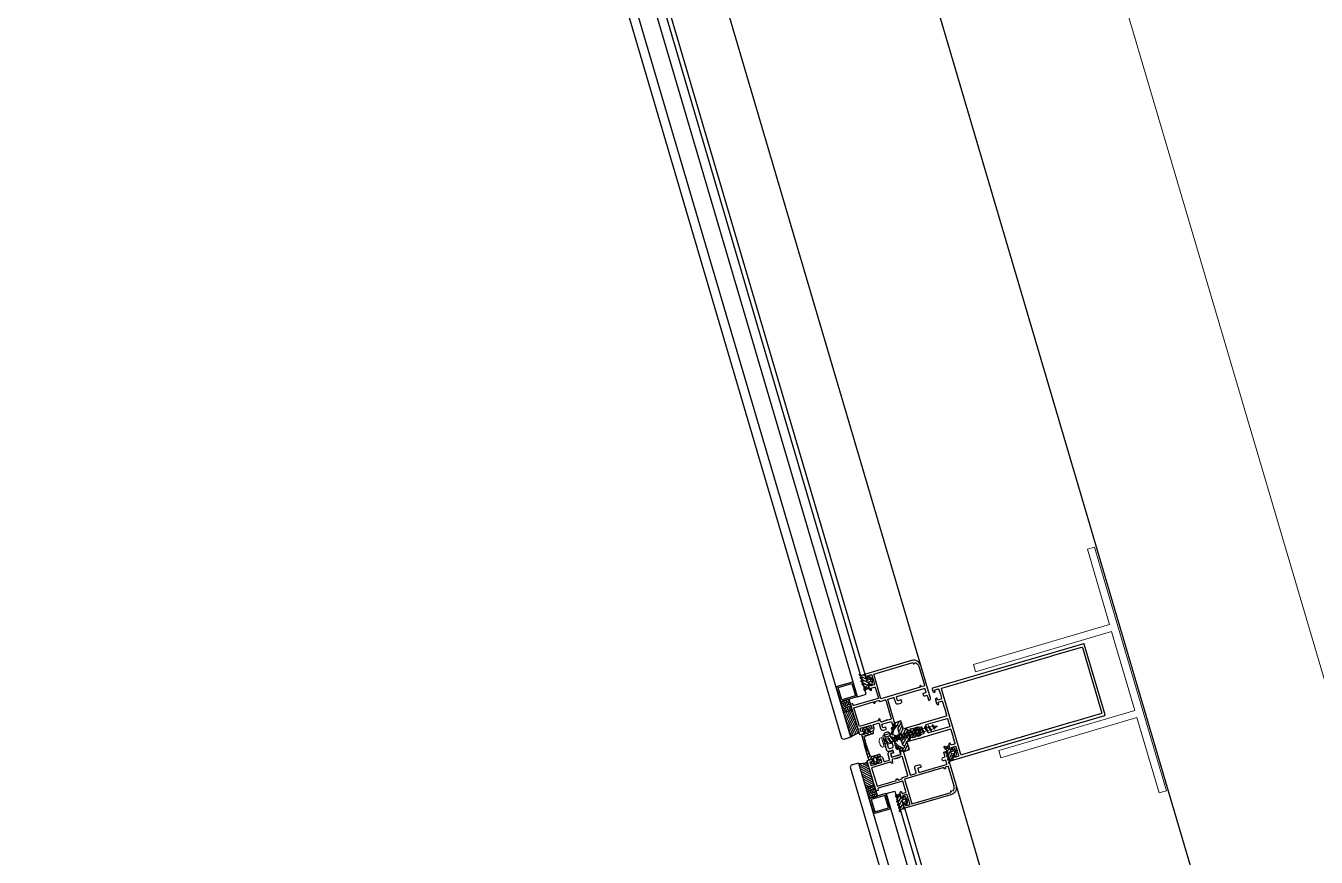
# Model space of a CAD drawing. Header units: millimetres. Extents: x 62878 to 70819, y -67946 to -61850.
# Drawn here: x 63291.6 to 63377.9, y -64477.8 to -64422.2 of the extents above; entities that cross this region are included whole.
import ezdxf

# ---------------------------------------------------------------- set-up
doc = ezdxf.new("R2010")
doc.units = ezdxf.units.MM
for name, color, linetype, lineweight in [('Dog_dos_yeni', 63, 'Continuous', 5), ('DOGRAMA', 171, 'Continuous', 0), ('GOR-2', 152, 'Continuous', 20)]:
    doc.layers.add(name, color=color, linetype=linetype, lineweight=lineweight)
pattern_1 = [(61.42666, (63391.67998, -64572.13163), (0.13941514, -0.07592747), [])]
pattern_2 = [(331.42666, (63329.4855, -64361.17533), (0.07592747, 0.13941514), [])]

# ---------------------------------------------------------------- blocks, each defined once
blk = doc.blocks.new('a2we')
at = {"lineweight": 5, "ltscale": 0.5}
for p, q in [((-198.11, -420.11), (-197.11, -419.74)), ((-194.92, -421.4), (-198.11, -420.11)), ((-193.92, -421.04), (-198.11, -420.11)), ((-198.11, -422.66), (-197.11, -422.3)), ((-194.92, -423.96), (-198.11, -422.66)), ((-193.92, -423.59), (-198.11, -422.66)), ((-197.57, -417.61), (-196.57, -417.24)), ((-194.16, -418.26), (-197.57, -417.61)), ((-195.16, -418.63), (-197.57, -417.61)), ((-197.11, -419.74), (-197.11, -418.43)), ((-197.11, -419.74), (-193.92, -421.04)), ((-197.11, -419.74), (-193.92, -421.04)), ((-197.11, -422.3), (-197.11, -420.51)), ((-197.11, -422.3), (-193.92, -423.59)), ((-197.11, -422.3), (-193.92, -423.59)), ((-197.11, -424.85), (-197.11, -423.07)), ((-196.89, -417.9), (-197.1, -418.34)), ((-196.01, -415.29), (-196.59, -417.25)), ((-196.57, -417.24), (-194.16, -418.26)), ((-196.01, -415.29), (-195.46, -417.71)), ((-194.16, -418.26), (-195.16, -418.63)), ((-195.16, -418.63), (-194.93, -419.3)), ((-194.92, -420.63), (-194.92, -419.36)), ((-193.92, -421.04), (-194.92, -421.4)), ((-194.92, -423.19), (-194.92, -421.4)), ((-198.11, -425.21), (-197.11, -424.85)), ((-194.92, -426.51), (-198.11, -425.21)), ((-193.92, -426.15), (-198.11, -425.21)), ((-198.11, -427.67), (-197.11, -427.31)), ((-194.92, -428.97), (-198.11, -427.67)), ((-193.92, -428.6), (-198.11, -427.67)), ((-198.11, -429.92), (-197.11, -429.56)), ((-194.92, -431.22), (-198.11, -429.92)), ((-193.92, -430.86), (-198.11, -429.92)), ((-198.11, -432.18), (-197.11, -431.81)), ((-197.11, -424.85), (-193.92, -426.15)), ((-197.11, -424.85), (-193.92, -426.15)), ((-197.11, -427.31), (-197.11, -425.62)), ((-197.11, -427.31), (-193.92, -428.6)), ((-197.11, -427.31), (-193.92, -428.6)), ((-197.11, -429.56), (-197.11, -428.02)), ((-197.11, -429.56), (-193.92, -430.86)), ((-197.11, -429.56), (-193.92, -430.86)), ((-197.11, -431.81), (-197.11, -430.28)), ((-197.11, -431.81), (-193.92, -433.11)), ((-197.11, -431.81), (-193.92, -433.11)), ((-193.92, -423.59), (-194.92, -423.96)), ((-194.92, -425.74), (-194.92, -423.96)), ((-193.92, -426.15), (-194.92, -426.51)), ((-194.92, -428.2), (-194.92, -426.51)), ((-193.92, -428.6), (-194.92, -428.97)), ((-194.92, -430.45), (-194.92, -428.97)), ((-193.92, -430.86), (-194.92, -431.22)), ((-194.92, -432.7), (-194.92, -431.22)), ((-194.92, -433.47), (-198.11, -432.18)), ((-193.92, -433.11), (-198.11, -432.18)), ((-198.11, -434.43), (-197.11, -434.07)), ((-194.92, -435.73), (-198.11, -434.43)), ((-193.92, -435.36), (-198.11, -434.43)), ((-198.11, -436.73), (-197.11, -436.36)), ((-194.92, -438.03), (-198.11, -436.73)), ((-193.92, -437.66), (-198.11, -436.73)), ((-198.11, -439.03), (-197.11, -438.66)), ((-194.92, -440.32), (-198.11, -439.03)), ((-193.92, -439.96), (-198.11, -439.03)), ((-197.11, -434.07), (-197.11, -432.53)), ((-197.11, -434.07), (-193.92, -435.36)), ((-197.11, -434.07), (-193.92, -435.36)), ((-197.11, -436.36), (-197.11, -434.79)), ((-197.11, -436.36), (-193.92, -437.66)), ((-197.11, -436.36), (-193.92, -437.66)), ((-197.11, -438.66), (-197.11, -437.13)), ((-197.11, -438.66), (-193.92, -439.96)), ((-197.11, -438.66), (-193.92, -439.96)), ((-197.11, -440.96), (-197.11, -439.43)), ((-193.92, -433.11), (-194.92, -433.47)), ((-194.92, -434.96), (-194.92, -433.47)), ((-193.92, -435.36), (-194.92, -435.73)), ((-194.92, -437.26), (-194.92, -435.73)), ((-193.92, -437.66), (-194.92, -438.03)), ((-194.92, -439.55), (-194.92, -438.03)), ((-193.92, -439.96), (-194.92, -440.32)), ((-194.92, -441.85), (-194.92, -440.32)), ((-198.11, -441.32), (-197.11, -440.96)), ((-194.92, -442.62), (-198.11, -441.32)), ((-193.92, -442.26), (-198.11, -441.32)), ((-198.11, -443.62), (-197.11, -443.25)), ((-194.92, -444.91), (-198.11, -443.62)), ((-193.92, -444.55), (-198.11, -443.62)), ((-198.11, -445.92), (-197.11, -445.55)), ((-193.92, -446.85), (-198.11, -445.92)), ((-194.92, -447.22), (-198.11, -445.92)), ((-197.11, -447.85), (-198.11, -448.22)), ((-194.92, -449.52), (-198.11, -448.22)), ((-198.11, -448.22), (-193.92, -449.15)), ((-197.11, -440.96), (-193.92, -442.26)), ((-197.11, -443.25), (-197.11, -441.73)), ((-197.11, -443.25), (-193.92, -444.55)), ((-197.11, -445.55), (-197.11, -444.02)), ((-197.11, -445.55), (-193.92, -446.85)), ((-197.11, -445.55), (-193.92, -446.85)), ((-197.11, -447.85), (-197.11, -446.32)), ((-193.92, -449.15), (-197.11, -447.85)), ((-197.11, -450.15), (-197.11, -448.62)), ((-193.92, -442.26), (-194.92, -442.62)), ((-194.92, -444.15), (-194.92, -442.62)), ((-193.92, -444.55), (-194.92, -444.91)), ((-194.92, -446.45), (-194.92, -444.91)), ((-193.92, -446.85), (-194.92, -447.22)), ((-194.92, -448.75), (-194.92, -447.22)), ((-192.8, -453.29), (-199.23, -453.29)), ((-199.23, -454.58), (-199.23, -453.29)), ((-198.11, -450.52), (-197.11, -450.15)), ((-194.92, -451.82), (-198.11, -450.52)), ((-193.92, -451.45), (-198.11, -450.52)), ((-197.11, -450.15), (-193.92, -451.45)), ((-197.11, -453.29), (-197.11, -450.92)), ((-193.92, -449.15), (-194.92, -449.52)), ((-194.92, -451.05), (-194.92, -449.52)), ((-193.92, -451.45), (-194.92, -451.82)), ((-194.92, -453.29), (-194.92, -451.82)), ((-192.8, -454.58), (-192.8, -453.29))]:
    blk.add_line(p, q, dxfattribs=at)
blk.add_lwpolyline([(-196.47, -455.66), (-196.11, -455.4), (-195.92, -455.4), (-195.56, -455.66)], dxfattribs=at)
for centre, radius, start, end in [((-196.91, -418.43), 0.2, 155.32512, 180), ((-195.12, -419.36), 0.2, 0, 19.11162), ((-195.66, -449.53), 6.19, 234.75731, 262.49049), ((-196.37, -449.53), 6.19, 277.50951, 305.24269)]:
    blk.add_arc(centre, radius, start, end, dxfattribs=at)

msp = doc.modelspace()

# ---------------------------------------------------------------- hatches: boundary and pattern name
at = {"layer": 'DOGRAMA', "lineweight": -2}
h = msp.add_hatch(dxfattribs=at)
h.set_pattern_fill('ANSI31', color=256, scale=0.05, angle=433.50578, style=0)
h.set_pattern_definition(pattern_2)
edge = h.paths.add_edge_path(flags=16)
edge.add_arc((63347.726, -64466.086), 0.4, 4.8897, 27.96362, ccw=False)
edge.add_line((63348.125, -64466.052), (63347.883, -64466.123))
edge.add_line((63347.883, -64466.123), (63347.838, -64465.97))
edge.add_line((63347.838, -64465.97), (63348.079, -64465.898))
edge = h.paths.add_edge_path()
edge.add_arc((63347.726, -64466.086), 0.5, -20.44324, 53.29656, ccw=False)
edge.add_line((63348.195, -64466.261), (63348.099, -64466.289))
edge.add_line((63348.099, -64466.289), (63348.065, -64466.174))
edge.add_line((63348.065, -64466.174), (63348.007, -64466.191))
edge.add_arc((63348.035, -64466.287), 0.1, 106.42666, 196.42666)
edge.add_line((63347.94, -64466.315), (63348.002, -64466.526))
edge.add_line((63348.002, -64466.526), (63347.829, -64466.577))
edge.add_line((63347.829, -64466.577), (63347.818, -64466.539))
edge.add_arc((63347.88, -64466.521), 0.065, 128.01732, 196.42666, ccw=False)
edge.add_arc((63347.82, -64466.444), 0.0327, 308.01732, 501.85694)
edge.add_arc((63347.968, -64466.522), 0.199, 150.51044, 200.77634)
edge.add_arc((63347.733, -64466.605), 0.05, -162.60118, 14.91205, ccw=False)
edge.add_arc((63347.994, -64466.524), 0.323, 158.041, 197.36731, ccw=False)
edge.add_arc((63347.676, -64466.395), 0.02, 338.041, 406.42666)
edge.add_line((63347.689, -64466.381), (63347.53, -64466.229))
edge.add_arc((63347.54, -64466.218), 0.015, 66.42666, 226.42666, ccw=False)
edge.add_line((63347.546, -64466.204), (63347.659, -64466.254))
edge.add_arc((63347.667, -64466.235), 0.02, 246.42666, 406.42666)
edge.add_line((63347.681, -64466.221), (63347.468, -64466.018))
edge.add_arc((63347.478, -64466.007), 0.015, 66.42666, 226.42666, ccw=False)
edge.add_line((63347.484, -64465.993), (63347.597, -64466.043))
edge.add_arc((63347.605, -64466.024), 0.02, 246.42666, 406.42666)
edge.add_line((63347.619, -64466.01), (63347.406, -64465.807))
edge.add_arc((63347.416, -64465.796), 0.015, 66.42666, 226.42666, ccw=False)
edge.add_line((63347.422, -64465.782), (63347.535, -64465.832))
edge.add_arc((63347.543, -64465.813), 0.02, 246.42666, 406.42666)
edge.add_line((63347.557, -64465.799), (63347.343, -64465.596))
edge.add_arc((63347.354, -64465.585), 0.015, 66.42666, 226.42666, ccw=False)
edge.add_line((63347.36, -64465.571), (63347.465, -64465.617))
edge.add_arc((63347.505, -64465.526), 0.1, 246.42666, 286.42666)
edge.add_line((63347.533, -64465.622), (63347.719, -64465.567))
edge.add_line((63347.719, -64465.567), (63347.781, -64465.778))
edge.add_arc((63347.877, -64465.75), 0.1, 196.42666, 286.42666)
edge.add_line((63347.905, -64465.846), (63347.963, -64465.829))
edge.add_line((63347.963, -64465.829), (63347.929, -64465.713))
edge.add_line((63347.929, -64465.713), (63348.025, -64465.685))
h = msp.add_hatch(dxfattribs=at)
h.set_pattern_fill('AR-HBONE', color=256, scale=0.03, angle=433.50578, style=0)
h.set_pattern_definition([(331.42666, (63379.85685, -64453.14495), (0.16277867, 0.04799068), [0.36, -0.12]), (61.42666, (63379.96224, -64453.20234), (0.16277867, 0.04799068), [0.36, -0.12])])
h.paths.add_polyline_path([(63346.738, -64467.472), (63346.667, -64467.232), (63346.091, -64467.402), (63346.31, -64468.144), (63346.886, -64467.974)])
h = msp.add_hatch(dxfattribs=at)
h.set_pattern_fill('ANSI31', color=256, scale=0.04, angle=433.50578, style=0)
h.set_pattern_definition([(61.42666, (63397.42057, -64591.60303), (0.11153211, -0.06074198), [])])
h.paths.add_polyline_path([(63346.938, -64468.247, 0.414214), (63346.972, -64468.266), (63347.34, -64469.515, 0.153231), (63346.793, -64469.781), (63346.388, -64468.409)])
h.paths.add_polyline_path([(63346.886, -64467.974), (63346.956, -64468.213, 0.414214), (63346.938, -64468.247), (63346.388, -64468.409), (63346.31, -64468.144)])
h = msp.add_hatch(dxfattribs=at)
h.set_pattern_fill('ANSI31', color=256, scale=0.05, angle=433.50578, style=0)
h.set_pattern_definition(pattern_1)
edge = h.paths.add_edge_path(flags=16)
edge.add_arc((63351.267, -64469.431), 0.05, 286.42666, 376.42666)
edge.add_line((63351.315, -64469.417), (63351.298, -64469.36))
edge.add_arc((63351.25, -64469.374), 0.05, 16.42666, 106.42666)
edge.add_line((63351.235, -64469.326), (63351.02, -64469.389))
edge.add_line((63351.02, -64469.389), (63351.065, -64469.543))
edge.add_line((63351.065, -64469.543), (63351.281, -64469.479))
h.paths.add_polyline_path([(63350.921, -64469.585), (63350.876, -64469.432), (63350.612, -64469.51), (63350.657, -64469.663)], flags=16)
edge = h.paths.add_edge_path()
edge.add_arc((63351.22, -64469.32), 0.2, 35.86044, 106.42666)
edge.add_line((63351.163, -64469.128), (63351.109, -64469.144))
edge.add_line((63351.109, -64469.144), (63351.126, -64469.202))
edge.add_line((63351.126, -64469.202), (63351.003, -64469.238))
edge.add_line((63351.003, -64469.238), (63350.965, -64469.217))
edge.add_arc((63350.917, -64469.305), 0.1, 61.42666, 106.42666)
edge.add_line((63350.889, -64469.209), (63350.764, -64469.246))
edge.add_line((63350.764, -64469.246), (63350.781, -64469.304))
edge.add_line((63350.781, -64469.304), (63350.658, -64469.34))
edge.add_line((63350.658, -64469.34), (63350.519, -64469.264))
edge.add_line((63350.519, -64469.264), (63350.488, -64469.16))
edge.add_line((63350.488, -64469.16), (63350.248, -64469.231))
edge.add_line((63350.248, -64469.231), (63350.282, -64469.169))
edge.add_line((63350.282, -64469.169), (63350.141, -64468.689))
edge.add_line((63350.141, -64468.689), (63349.827, -64468.782))
edge.add_arc((63349.912, -64469.07), 0.3, 106.42666, 166.42666)
edge.add_line((63349.621, -64468.999), (63349.505, -64469.477))
edge.add_arc((63349.534, -64469.484), 0.03, 166.42666, 256.42666)
edge.add_line((63349.527, -64469.513), (63349.586, -64469.527))
edge.add_arc((63349.593, -64469.498), 0.03, 256.42666, 346.42666)
edge.add_line((63349.622, -64469.505), (63349.713, -64469.128))
edge.add_arc((63349.907, -64469.175), 0.2, 104.50706, 166.42666, ccw=False)
edge.add_arc((63349.89, -64469.076), 0.1, -43.57334, 109.14151, ccw=False)
edge.add_arc((63350.035, -64469.214), 0.1, 136.42666, 196.42666)
edge.add_line((63349.939, -64469.242), (63350.031, -64469.556))
edge.add_arc((63349.983, -64469.57), 0.05, -73.57334, 16.42666, ccw=False)
edge.add_line((63349.998, -64469.618), (63349.95, -64469.632))
edge.add_arc((63349.964, -64469.68), 0.05, 106.42666, 196.42666)
edge.add_line((63349.916, -64469.694), (63349.972, -64469.886))
edge.add_arc((63350.02, -64469.872), 0.05, 196.42666, 286.42666)
edge.add_line((63350.034, -64469.92), (63350.082, -64469.906))
edge.add_arc((63350.096, -64469.954), 0.05, 16.42666, 106.42666, ccw=False)
edge.add_line((63350.144, -64469.939), (63350.237, -64470.253))
edge.add_arc((63350.333, -64470.225), 0.1, 196.42666, 256.42666)
edge.add_arc((63350.286, -64470.419), 0.1, -76.28819, 76.42666, ccw=False)
edge.add_arc((63350.247, -64470.326), 0.2, 226.42666, 288.34626, ccw=False)
edge.add_line((63350.109, -64470.471), (63349.828, -64470.204))
edge.add_arc((63349.807, -64470.226), 0.03, 46.42666, 136.42666)
edge.add_line((63349.786, -64470.205), (63349.744, -64470.249))
edge.add_arc((63349.766, -64470.269), 0.03, 136.42666, 226.42666)
edge.add_line((63349.745, -64470.291), (63350.101, -64470.63))
edge.add_arc((63350.308, -64470.412), 0.3, 226.42666, 286.42666)
edge.add_line((63350.393, -64470.7), (63350.706, -64470.608))
edge.add_line((63350.706, -64470.608), (63350.565, -64470.128))
edge.add_line((63350.565, -64470.128), (63350.503, -64470.094))
edge.add_line((63350.503, -64470.094), (63350.743, -64470.024))
edge.add_line((63350.743, -64470.024), (63350.712, -64469.92))
edge.add_line((63350.712, -64469.92), (63350.788, -64469.781))
edge.add_line((63350.788, -64469.781), (63350.911, -64469.745))
edge.add_line((63350.911, -64469.745), (63350.928, -64469.802))
edge.add_line((63350.928, -64469.802), (63351.053, -64469.765))
edge.add_arc((63351.024, -64469.67), 0.1, 286.42666, 331.42666)
edge.add_line((63351.112, -64469.717), (63351.133, -64469.679))
edge.add_line((63351.133, -64469.679), (63351.256, -64469.643))
edge.add_line((63351.256, -64469.643), (63351.273, -64469.701))
edge.add_line((63351.273, -64469.701), (63351.327, -64469.685))
edge.add_arc((63351.27, -64469.493), 0.2, 286.42666, 356.99288)
edge.add_arc((63351, -64469.479), 0.47, 356.99288, 395.86044)
h = msp.add_hatch(dxfattribs=at)
h.set_pattern_fill('ANSI31', color=256, scale=0.05, angle=433.50578, style=0)
h.set_pattern_definition(pattern_2)
edge = h.paths.add_edge_path(flags=16)
edge.add_arc((63348.003, -64469.871), 0.668, 99.55098, 113.30234)
edge.add_line((63347.738, -64469.257), (63347.819, -64469.53))
edge.add_line((63347.819, -64469.53), (63347.972, -64469.485))
edge.add_line((63347.972, -64469.485), (63347.892, -64469.212))
edge = h.paths.add_edge_path()
edge.add_line((63348.302, -64469.471), (63348.271, -64469.366))
edge.add_line((63348.271, -64469.366), (63348.041, -64469.434))
edge.add_line((63348.041, -64469.434), (63347.987, -64469.251))
edge.add_line((63347.987, -64469.251), (63348.102, -64469.218))
edge.add_line((63348.102, -64469.218), (63348.074, -64469.122))
edge.add_arc((63347.902, -64469.529), 0.442, 67.11901, 145.73431)
edge.add_line((63347.537, -64469.28), (63347.565, -64469.376))
edge.add_line((63347.565, -64469.376), (63347.68, -64469.342))
edge.add_line((63347.68, -64469.342), (63347.734, -64469.524))
edge.add_line((63347.734, -64469.524), (63347.503, -64469.592))
edge.add_line((63347.503, -64469.592), (63347.777, -64470.553))
edge.add_arc((63347.825, -64470.539), 0.05, 196.42666, 369.71682)
edge.add_line((63347.875, -64470.531), (63347.713, -64469.795))
edge.add_arc((63347.811, -64469.772), 0.1, 106.42666, 192.85193, ccw=False)
edge.add_line((63347.783, -64469.677), (63348.268, -64469.533))
edge.add_arc((63348.254, -64469.486), 0.05, 286.42666, 376.42666)
h = msp.add_hatch(dxfattribs=at)
h.set_pattern_fill('ANSI31', color=256, scale=0.05, angle=433.50578, style=0)
h.set_pattern_definition(pattern_1)
edge = h.paths.add_edge_path(flags=16)
edge.add_arc((63348.269, -64470.776), 0.668, 279.55098, 293.30234, ccw=False)
edge.add_line((63348.38, -64471.435), (63348.3, -64471.161))
edge.add_line((63348.3, -64471.161), (63348.453, -64471.116))
edge.add_line((63348.453, -64471.116), (63348.534, -64471.389))
edge = h.paths.add_edge_path()
edge.add_line((63348.737, -64470.949), (63348.768, -64471.054))
edge.add_line((63348.768, -64471.054), (63348.538, -64471.122))
edge.add_line((63348.538, -64471.122), (63348.592, -64471.304))
edge.add_line((63348.592, -64471.304), (63348.707, -64471.27))
edge.add_line((63348.707, -64471.27), (63348.735, -64471.366))
edge.add_arc((63348.37, -64471.117), 0.442, 247.11901, 325.73431, ccw=False)
edge.add_line((63348.198, -64471.524), (63348.17, -64471.429))
edge.add_line((63348.17, -64471.429), (63348.285, -64471.395))
edge.add_line((63348.285, -64471.395), (63348.231, -64471.212))
edge.add_line((63348.231, -64471.212), (63348.001, -64471.28))
edge.add_line((63348.001, -64471.28), (63347.71, -64470.324))
edge.add_arc((63347.758, -64470.31), 0.05, 23.1365, 196.42666, ccw=False)
edge.add_line((63347.804, -64470.29), (63348.068, -64470.996))
edge.add_arc((63348.162, -64470.962), 0.1, 200.00139, 286.42666)
edge.add_line((63348.19, -64471.058), (63348.675, -64470.915))
edge.add_arc((63348.689, -64470.963), 0.05, 16.42666, 106.42666, ccw=False)
h = msp.add_hatch(dxfattribs=at)
h.set_pattern_fill('ANSI31', color=256, scale=0.05, angle=433.50578, style=0)
h.set_pattern_definition(pattern_1)
edge = h.paths.add_edge_path()
edge.add_arc((63353.5, -64471.452), 0.1, 106.42666, 146.42666, ccw=False)
edge.add_line((63353.472, -64471.356), (63353.638, -64471.307))
edge.add_line((63353.638, -64471.307), (63353.576, -64471.096))
edge.add_arc((63353.672, -64471.068), 0.1, 106.42666, 196.42666, ccw=False)
edge.add_line((63353.643, -64470.972), (63353.701, -64470.955))
edge.add_line((63353.701, -64470.955), (63353.735, -64471.07))
edge.add_line((63353.735, -64471.07), (63353.831, -64471.042))
edge.add_arc((63353.362, -64470.867), 0.5, 339.55676, 413.29656)
edge.add_line((63353.661, -64470.467), (63353.565, -64470.495))
edge.add_line((63353.565, -64470.495), (63353.599, -64470.61))
edge.add_line((63353.599, -64470.61), (63353.541, -64470.627))
edge.add_arc((63353.513, -64470.531), 0.1, 196.42666, 286.42666, ccw=False)
edge.add_line((63353.417, -64470.559), (63353.355, -64470.348))
edge.add_line((63353.355, -64470.348), (63353.202, -64470.393))
edge.add_line((63353.202, -64470.393), (63353.213, -64470.431))
edge.add_arc((63353.276, -64470.413), 0.065, 196.42666, 264.83599)
edge.add_arc((63353.267, -64470.51), 0.0327, -109.00362, 84.83599, ccw=False)
edge.add_arc((63353.333, -64470.311), 0.242, 206.11735, 251.62413, ccw=False)
edge.add_arc((63353.067, -64470.433), 0.05, 17.94126, 195.4545)
edge.add_arc((63353.352, -64470.282), 0.372, 206.27516, 242.92668)
edge.add_arc((63353.172, -64470.629), 0.02, -13.57334, 54.81232, ccw=False)
edge.add_line((63353.191, -64470.634), (63353.139, -64470.848))
edge.add_arc((63353.154, -64470.851), 0.015, 166.42666, 326.42666)
edge.add_line((63353.167, -64470.86), (63353.235, -64470.757))
edge.add_arc((63353.251, -64470.768), 0.02, -13.57334, 146.42666, ccw=False)
edge.add_line((63353.271, -64470.773), (63353.202, -64471.059))
edge.add_arc((63353.216, -64471.062), 0.015, 166.42666, 326.42666)
edge.add_line((63353.229, -64471.071), (63353.297, -64470.968))
edge.add_arc((63353.314, -64470.979), 0.02, -13.57334, 146.42666, ccw=False)
edge.add_line((63353.333, -64470.984), (63353.264, -64471.27))
edge.add_arc((63353.279, -64471.273), 0.015, 166.42666, 326.42666)
edge.add_line((63353.291, -64471.282), (63353.359, -64471.179))
edge.add_arc((63353.376, -64471.19), 0.02, -13.57334, 146.42666, ccw=False)
edge.add_line((63353.395, -64471.195), (63353.326, -64471.481))
edge.add_arc((63353.341, -64471.484), 0.015, 166.42666, 326.42666)
edge.add_line((63353.353, -64471.493), (63353.417, -64471.397))
edge = h.paths.add_edge_path(flags=16)
edge.add_line((63353.691, -64470.687), (63353.503, -64470.743))
edge.add_arc((63353.511, -64470.771), 0.03, 106.42666, 196.42666)
edge.add_line((63353.482, -64470.78), (63353.511, -64470.876))
edge.add_arc((63353.539, -64470.867), 0.03, 196.42666, 286.42666)
edge.add_line((63353.548, -64470.896), (63353.736, -64470.84))
edge.add_arc((63353.728, -64470.812), 0.03, 286.42666, 368.66022)
edge.add_arc((63353.362, -64470.867), 0.4, 8.66022, 24.19309)
edge.add_arc((63353.7, -64470.716), 0.03, 24.19309, 106.42666)
h = msp.add_hatch(dxfattribs=at)
h.set_pattern_fill('ANSI31', color=256, scale=0.04, angle=433.50578, style=0)
h.set_pattern_definition([(331.42666, (63323.7449, -64341.70392), (0.06074198, 0.11153211), [])])
h.paths.add_polyline_path([(63348.255, -64472.717, -0.414214), (63348.274, -64472.683), (63347.906, -64471.434, -0.153231), (63347.302, -64471.507), (63347.706, -64472.879)])
h.paths.add_polyline_path([(63348.36, -64472.974), (63348.289, -64472.736, -0.414214), (63348.255, -64472.717), (63347.706, -64472.879), (63347.784, -64473.144)])
h = msp.add_hatch(dxfattribs=at)
h.set_pattern_fill('AR-HBONE', color=256, scale=0.03, angle=433.50578, style=0)
h.set_pattern_definition([(61.42666, (63384.10244, -64467.54546), (0.16277867, 0.04799068), [0.36, -0.12]), (331.42666, (63384.15983, -64467.44008), (0.16277867, 0.04799068), [0.36, -0.12])])
h.paths.add_polyline_path([(63348.508, -64473.477), (63348.579, -64473.716), (63348.003, -64473.886), (63347.784, -64473.144), (63348.36, -64472.974)])
h = msp.add_hatch(dxfattribs=at)
h.set_pattern_fill('ANSI31', color=256, scale=0.05, angle=433.50578, style=0)
h.set_pattern_definition(pattern_1)
edge = h.paths.add_edge_path(flags=16)
edge.add_arc((63350.09, -64474.105), 0.4, 4.8897, 27.96362)
edge.add_line((63350.443, -64473.917), (63350.202, -64473.988))
edge.add_line((63350.202, -64473.988), (63350.247, -64474.142))
edge.add_line((63350.247, -64474.142), (63350.489, -64474.071))
edge = h.paths.add_edge_path()
edge.add_arc((63350.09, -64474.105), 0.5, 339.55676, 413.29656)
edge.add_line((63350.389, -64473.704), (63350.293, -64473.732))
edge.add_line((63350.293, -64473.732), (63350.327, -64473.847))
edge.add_line((63350.327, -64473.847), (63350.269, -64473.864))
edge.add_arc((63350.241, -64473.768), 0.1, 196.42666, 286.42666, ccw=False)
edge.add_line((63350.145, -64473.797), (63350.083, -64473.586))
edge.add_line((63350.083, -64473.586), (63349.91, -64473.637))
edge.add_line((63349.91, -64473.637), (63349.922, -64473.674))
edge.add_arc((63349.984, -64473.656), 0.065, 196.42666, 264.83599)
edge.add_arc((63349.975, -64473.753), 0.0327, -109.00362, 84.83599, ccw=False)
edge.add_arc((63350.057, -64473.608), 0.199, 192.07697, 242.34288, ccw=False)
edge.add_arc((63349.815, -64473.665), 0.05, 17.94126, 195.4545)
edge.add_arc((63350.078, -64473.592), 0.323, 195.48601, 234.81232)
edge.add_arc((63349.88, -64473.872), 0.02, -13.57334, 54.81232, ccw=False)
edge.add_line((63349.899, -64473.877), (63349.848, -64474.091))
edge.add_arc((63349.862, -64474.095), 0.015, 166.42666, 326.42666)
edge.add_line((63349.875, -64474.103), (63349.943, -64474))
edge.add_arc((63349.96, -64474.011), 0.02, -13.57334, 146.42666, ccw=False)
edge.add_line((63349.979, -64474.016), (63349.91, -64474.302))
edge.add_arc((63349.925, -64474.306), 0.015, 166.42666, 326.42666)
edge.add_line((63349.937, -64474.314), (63350.005, -64474.211))
edge.add_arc((63350.022, -64474.222), 0.02, -13.57334, 146.42666, ccw=False)
edge.add_line((63350.041, -64474.227), (63349.972, -64474.513))
edge.add_arc((63349.987, -64474.517), 0.015, 166.42666, 326.42666)
edge.add_line((63349.999, -64474.525), (63350.067, -64474.422))
edge.add_arc((63350.084, -64474.433), 0.02, -13.57334, 146.42666, ccw=False)
edge.add_line((63350.104, -64474.438), (63350.034, -64474.724))
edge.add_arc((63350.049, -64474.728), 0.015, 166.42666, 326.42666)
edge.add_line((63350.062, -64474.736), (63350.125, -64474.64))
edge.add_arc((63350.208, -64474.695), 0.1, 106.42666, 146.42666, ccw=False)
edge.add_line((63350.18, -64474.6), (63350.366, -64474.545))
edge.add_line((63350.366, -64474.545), (63350.304, -64474.334))
edge.add_arc((63350.4, -64474.305), 0.1, 106.42666, 196.42666, ccw=False)
edge.add_line((63350.371, -64474.21), (63350.429, -64474.193))
edge.add_line((63350.429, -64474.193), (63350.463, -64474.308))
edge.add_line((63350.463, -64474.308), (63350.559, -64474.279))

# ---------------------------------------------------------------- linework, layer by layer
msp.add_lwpolyline([(68896.021, -63031.435), (69030.259, -63071.184), (69185.279, -62547.653), (68892.999, -62461.107, 1.044368), (68063.198, -62298.73, 0.204375), (63106.96, -62494.783, 0.353953), (62932.94, -62997.825), (63753.185, -65779.598), (64154.954, -67142.153), (65336.723, -66792.622), (65336.7, -66829.112), (65270.535, -66829.071, 0.626789), (65270.199, -67369.071), (65531.845, -67369.234, 0.926242), (66130.088, -67369.606), (66391.733, -67369.769, 0.626743), (66392.069, -66829.769), (66326.147, -66829.728), (66326.17, -66793.238), (67506.156, -67144.128), (68467.025, -63899.086), (68625.204, -63946.037), (68896.024, -63031.423)], format="xyb")
at = {"layer": 'Dog_dos_yeni'}
msp.add_lwpolyline([(63367.906, -64473.356), (63363.098, -64457.05), (63362.619, -64457.192), (63364.103, -64462.227), (63354.991, -64464.914), (63355.132, -64465.393), (63364.245, -64462.707), (63365.8, -64467.982), (63356.688, -64470.669), (63356.829, -64471.148), (63365.941, -64468.462), (63367.426, -64473.498), (63367.906, -64473.356)], close=True, dxfattribs=at)
msp.add_lwpolyline([(63367.906, -64473.356), (63363.098, -64457.05), (63362.619, -64457.192), (63364.103, -64462.227), (63354.991, -64464.914), (63355.132, -64465.393), (63364.245, -64462.707), (63365.8, -64467.982), (63356.688, -64470.669), (63356.829, -64471.148), (63365.941, -64468.462), (63367.426, -64473.498), (63367.906, -64473.356)], close=True, dxfattribs=at)
at = {"layer": 'DOGRAMA', "lineweight": -2}
for p, q in [((63346.189, -64469.855), (63320.361, -64382.249)), ((63346.793, -64469.781), (63320.908, -64381.984)), ((63347.242, -64467.063), (63322.761, -64384.023)), ((63347.818, -64466.893), (63323.336, -64383.853)), ((63351.467, -64464.983), (63327.437, -64383.478)), ((63347.747, -64465.59), (63323.983, -64384.987)), ((63347.242, -64467.063), (63347.818, -64466.893)), ((63346.091, -64467.402), (63346.667, -64467.232)), ((63346.886, -64467.974), (63346.667, -64467.232)), ((63346.886, -64467.974), (63346.31, -64468.144)), ((63346.886, -64467.974), (63346.31, -64468.144)), ((63346.313, -64469.922), (63346.189, -64469.855)), ((63346.793, -64469.781), (63346.313, -64469.922)), ((63346.822, -64471.649), (63346.755, -64471.773)), ((63346.755, -64471.773), (63372.583, -64559.378)), ((63347.302, -64471.507), (63346.822, -64471.649)), ((63347.302, -64471.507), (63373.186, -64559.304)), ((63348.36, -64472.974), (63347.784, -64473.144)), ((63348.36, -64472.974), (63347.784, -64473.144)), ((63348.36, -64472.974), (63348.579, -64473.716)), ((63353.831, -64473.002), (63377.86, -64554.507)), ((63348.003, -64473.886), (63348.579, -64473.716)), ((63349.154, -64473.547), (63349.73, -64473.377)), ((63349.154, -64473.547), (63373.636, -64556.586)), ((63349.73, -64473.377), (63374.212, -64556.417)), ((63350.377, -64474.51), (63374.14, -64555.114))]:
    msp.add_line(p, q, dxfattribs=at)
msp.add_lwpolyline([(63106.96, -62494.783, 0.354372), (62933.156, -62998.559), (63684.776, -65547.597)], format="xyb", dxfattribs=at)
at = {"layer": 'DOGRAMA', "lineweight": -2, "ltscale": 0.5}
for points in [[(63353.414, -64470.174, 0.414214), (63353.347, -64470.299), (63353.417, -64470.538, 0.414214), (63353.542, -64470.606), (63353.561, -64470.6), (63353.518, -64470.456), (63353.758, -64470.386, -0.414214), (63353.82, -64470.42), (63353.897, -64470.679), (63353.934, -64470.699), (63353.914, -64470.736), (63353.99, -64470.995, -0.414214), (63353.956, -64471.057), (63353.716, -64471.128), (63353.674, -64470.984), (63353.655, -64470.99, 0.414214), (63353.587, -64471.114), (63353.635, -64471.277, 0.414214), (63353.672, -64471.297), (63363.782, -64468.317, 0.414214), (63363.802, -64468.279), (63362.406, -64463.541, 0.414214), (63362.368, -64463.521), (63352.258, -64466.501, 0.414214), (63352.238, -64466.539), (63352.286, -64466.702, 0.414214), (63352.41, -64466.769), (63352.43, -64466.764), (63352.387, -64466.62), (63352.627, -64466.549, -0.414214), (63352.689, -64466.583), (63352.765, -64466.842), (63352.803, -64466.862), (63352.782, -64466.899), (63352.859, -64467.158, -0.414214), (63352.825, -64467.22), (63352.585, -64467.291), (63352.543, -64467.147), (63352.524, -64467.153, 0.414214), (63352.456, -64467.277), (63352.527, -64467.517, 0.414214), (63352.651, -64467.585), (63352.67, -64467.579), (63352.628, -64467.435), (63352.867, -64467.364, -0.414214), (63352.929, -64467.398), (63353.056, -64467.827), (63353.093, -64467.847), (63353.073, -64467.884), (63353.198, -64468.309, -0.414214), (63353.164, -64468.371), (63351.438, -64468.88), (63351.417, -64468.918), (63351.38, -64468.897), (63350.555, -64469.141, 0.414214), (63350.522, -64469.203), (63350.53, -64469.231, 0.198912), (63350.554, -64469.261), (63350.642, -64469.308, 0.198912), (63350.68, -64469.312), (63350.756, -64469.29), (63350.747, -64469.261, -0.414214), (63350.768, -64469.224), (63350.931, -64469.176), (63350.987, -64469.207, 0.198912), (63351.025, -64469.211), (63351.101, -64469.188), (63351.093, -64469.159, -0.414214), (63351.113, -64469.122), (63351.276, -64469.074), (63351.332, -64469.105, 0.198912), (63351.37, -64469.109), (63351.494, -64469.072, -0.414214), (63351.532, -64469.093), (63351.656, -64469.515, -0.414214), (63351.636, -64469.552), (63351.512, -64469.588, 0.198912), (63351.482, -64469.612), (63351.451, -64469.669), (63351.288, -64469.717, -0.414214), (63351.251, -64469.697), (63351.242, -64469.668), (63351.166, -64469.69, 0.198912), (63351.137, -64469.714), (63351.106, -64469.771), (63350.943, -64469.819, -0.414214), (63350.906, -64469.798), (63350.897, -64469.77), (63350.821, -64469.792, 0.198912), (63350.791, -64469.816), (63350.744, -64469.904, 0.198912), (63350.739, -64469.942), (63350.748, -64469.97, 0.414214), (63350.81, -64470.004), (63351.635, -64469.761), (63351.655, -64469.723), (63351.692, -64469.744), (63353.419, -64469.235, -0.414214), (63353.481, -64469.269), (63353.606, -64469.694), (63353.643, -64469.714), (63353.623, -64469.751), (63353.75, -64470.18, -0.414214), (63353.716, -64470.242), (63353.476, -64470.313), (63353.434, -64470.169)], [(63360.117, -64464.372), (63360.453, -64464.273), (63362.247, -64463.744, -0.414214), (63362.284, -64463.765), (63363.579, -64468.158, -0.414214), (63363.559, -64468.195), (63361.765, -64468.724), (63361.429, -64468.823), (63354.197, -64470.955, -0.414214), (63354.16, -64470.935), (63352.865, -64466.542, -0.414214), (63352.885, -64466.504)], [(63347.93, -64465.788), (63347.893, -64465.662), (63348.133, -64465.591, -0.414214), (63348.195, -64465.625), (63348.37, -64466.219, -0.414214), (63348.336, -64466.281), (63348.096, -64466.352), (63348.059, -64466.226, 0.668097), (63348.007, -64466.22), (63347.969, -64466.291, 0.198962), (63347.965, -64466.329), (63348.035, -64466.569, 0.372839), (63348.145, -64466.64, 0.45685), (63348.17, -64466.602), (63348.136, -64466.486), (63348.366, -64466.419, -0.414214), (63348.428, -64466.452), (63348.632, -64467.143, -0.414214), (63348.612, -64467.18), (63346.981, -64467.661, -0.414214), (63346.944, -64467.641), (63346.918, -64467.554, 0.414214), (63346.881, -64467.534), (63346.795, -64467.56, 0.414214), (63346.774, -64467.597), (63347.36, -64469.582, 0.414214), (63347.397, -64469.603), (63347.617, -64469.538, 0.198962), (63347.647, -64469.514), (63347.675, -64469.418, 0.668048), (63347.64, -64469.375), (63347.47, -64469.425), (63347.413, -64469.233, -0.414214), (63347.447, -64469.171), (63348.09, -64468.981, -0.414214), (63348.152, -64469.015), (63348.208, -64469.207), (63348.038, -64469.257, 0.668048), (63348.032, -64469.312), (63348.108, -64469.378, 0.19911), (63348.146, -64469.382), (63348.251, -64469.351, 0.414214), (63348.345, -64469.177), (63348.286, -64468.976, -0.414214), (63348.32, -64468.914), (63348.617, -64468.826, -0.414214), (63348.679, -64468.86), (63348.778, -64469.195, 0.414214), (63348.965, -64469.297), (63349.128, -64469.249, 0.414214), (63349.161, -64469.187), (63349.139, -64469.11, 0.414214), (63349.114, -64469.096), (63348.941, -64469.147), (63348.871, -64468.908), (63349.513, -64468.718), (63349.626, -64469.102), (63349.53, -64469.13, 0.414214), (63349.497, -64469.192), (63349.511, -64469.24, 0.414214), (63349.573, -64469.274), (63349.65, -64469.251, 0.414214), (63349.785, -64469.003), (63349.27, -64467.257, -0.414214), (63349.291, -64467.22), (63349.641, -64467.117, -0.414214), (63349.678, -64467.137), (63349.768, -64467.444, 0.414214), (63349.955, -64467.545), (63350.127, -64467.494, 0.414214), (63350.195, -64467.37), (63350.189, -64467.351), (63350.175, -64467.303, 0.414214), (63350.138, -64467.283), (63349.956, -64467.337, -0.414214), (63349.918, -64467.316), (63349.851, -64467.086, -0.414214), (63349.871, -64467.049), (63350.758, -64466.787), (63350.778, -64466.75), (63350.816, -64466.77), (63351.703, -64466.509, -0.414214), (63351.74, -64466.529), (63351.808, -64466.759, -0.414214), (63351.788, -64466.796), (63351.634, -64466.842, 0.414214), (63351.614, -64466.879), (63351.628, -64466.927), (63351.634, -64466.946, 0.414214), (63351.758, -64467.014), (63351.897, -64466.973), (63351.988, -64467.28, 0.414214), (63352.025, -64467.3), (63352.044, -64467.294, 0.414214), (63352.112, -64467.17), (63351.467, -64464.983, 0.414214), (63350.846, -64464.645), (63347.767, -64465.553, 0.414214), (63347.747, -64465.59), (63347.794, -64465.752, 0.19911), (63347.819, -64465.782), (63347.889, -64465.821, 0.668097)], [(63349.605, -64470.651), (63349.649, -64470.8, -0.414214), (63349.629, -64470.837), (63349.494, -64470.876, 0.414214), (63349.474, -64470.914), (63349.514, -64471.048, 0.414214), (63349.576, -64471.082), (63350.089, -64470.93, 0.414214), (63350.123, -64470.868), (63350.046, -64470.609, 0.414214), (63349.984, -64470.576), (63349.903, -64470.6, -0.414214), (63349.841, -64470.566), (63349.731, -64470.192, -0.267949), (63349.754, -64470.095), (63349.909, -64469.932, 0.267949), (63349.916, -64469.903), (63349.859, -64469.71, 0.267949), (63349.838, -64469.69), (63349.575, -64469.626, -0.133822), (63349.529, -64469.601, 0.270236), (63349.334, -64469.553), (63348.998, -64469.652, 0.414214), (63348.93, -64469.776), (63349.006, -64470.035), (63349.044, -64470.055), (63349.023, -64470.093), (63349.185, -64470.639, 0.414214), (63349.309, -64470.707), (63349.568, -64470.631, -0.414214)], [(63349.74, -64469.836), (63349.748, -64469.862, -0.267949), (63349.741, -64469.891), (63349.561, -64470.08, 0.12216), (63349.537, -64470.122, -0.257961), (63349.469, -64470.191), (63349.277, -64470.247, -0.414214), (63349.215, -64470.213), (63349.032, -64469.59, -0.414214), (63349.099, -64469.466), (63349.243, -64469.423, -0.414214), (63349.367, -64469.491), (63349.427, -64469.694, 0.267949), (63349.5, -64469.763), (63349.718, -64469.815, -0.267949)], [(63350.423, -64474.245), (63350.461, -64474.371), (63350.7, -64474.3, 0.414214), (63350.734, -64474.238), (63350.559, -64473.643, 0.414214), (63350.497, -64473.61), (63350.257, -64473.68), (63350.294, -64473.807, -0.668097), (63350.254, -64473.839), (63350.183, -64473.801, -0.198962), (63350.159, -64473.771), (63350.088, -64473.531, -0.372839), (63350.142, -64473.412, -0.45685), (63350.183, -64473.431), (63350.217, -64473.546), (63350.448, -64473.478, 0.414214), (63350.481, -64473.416), (63350.278, -64472.725, 0.414214), (63350.24, -64472.705), (63348.61, -64473.186, 0.414214), (63348.59, -64473.223), (63348.615, -64473.309, -0.414214), (63348.595, -64473.347), (63348.508, -64473.372, -0.414214), (63348.471, -64473.352), (63347.886, -64471.366, -0.414214), (63347.906, -64471.329), (63348.126, -64471.264, -0.198962), (63348.164, -64471.268), (63348.24, -64471.334, -0.668048), (63348.234, -64471.389), (63348.064, -64471.439), (63348.12, -64471.631, 0.414214), (63348.182, -64471.665), (63348.825, -64471.475, 0.414214), (63348.859, -64471.413), (63348.802, -64471.221), (63348.632, -64471.272, -0.668048), (63348.597, -64471.228), (63348.625, -64471.132, -0.19911), (63348.655, -64471.108), (63348.76, -64471.077, -0.414214), (63348.934, -64471.172), (63348.993, -64471.374, 0.414214), (63349.055, -64471.407), (63349.352, -64471.32, 0.414214), (63349.386, -64471.258), (63349.287, -64470.922, -0.414214), (63349.389, -64470.736), (63349.552, -64470.688, -0.414214), (63349.614, -64470.721), (63349.637, -64470.798, -0.414214), (63349.623, -64470.823), (63349.45, -64470.874), (63349.521, -64471.114), (63350.164, -64470.924), (63350.051, -64470.54), (63349.955, -64470.569, -0.414214), (63349.893, -64470.535), (63349.878, -64470.487, -0.414214), (63349.912, -64470.425), (63349.989, -64470.402, -0.414214), (63350.237, -64470.538), (63350.752, -64472.283, 0.414214), (63350.789, -64472.304), (63351.139, -64472.2, 0.414214), (63351.16, -64472.163), (63351.069, -64471.856, -0.414214), (63351.171, -64471.67), (63351.343, -64471.619, -0.414214), (63351.468, -64471.687), (63351.473, -64471.706), (63351.487, -64471.754, -0.414214), (63351.467, -64471.791), (63351.285, -64471.845, 0.414214), (63351.265, -64471.882), (63351.332, -64472.112, 0.414214), (63351.37, -64472.132), (63352.257, -64471.871), (63352.294, -64471.891), (63352.314, -64471.854), (63353.202, -64471.592, 0.414214), (63353.222, -64471.555), (63353.154, -64471.325, 0.414214), (63353.117, -64471.305), (63352.963, -64471.35, -0.414214), (63352.926, -64471.33), (63352.912, -64471.282), (63352.906, -64471.262, -0.414214), (63352.974, -64471.138), (63353.113, -64471.097), (63353.023, -64470.79, -0.414214), (63353.043, -64470.753), (63353.062, -64470.747, -0.414214), (63353.186, -64470.815), (63353.831, -64473.002, -0.414214), (63353.493, -64473.623), (63350.414, -64474.531, -0.414214), (63350.377, -64474.51), (63350.329, -64474.348, -0.19911), (63350.333, -64474.31), (63350.371, -64474.239, -0.668097)], [(63349.748, -64469.862), (63349.74, -64469.836, 0.267949), (63349.718, -64469.815), (63349.465, -64469.754, -0.12216), (63349.422, -64469.732, 0.257961), (63349.328, -64469.711), (63349.136, -64469.768, 0.414214), (63349.102, -64469.83), (63349.286, -64470.453, 0.414214), (63349.41, -64470.521), (63349.554, -64470.478, 0.414214), (63349.622, -64470.354), (63349.562, -64470.151, -0.267949), (63349.586, -64470.054), (63349.741, -64469.891, 0.267949)]]:
    msp.add_lwpolyline(points, format="xyb", close=True, dxfattribs=at)
for points in [[(63351.079, -64464.777, -0.26214), (63351.333, -64465.023), (63351.709, -64466.298, -0.414214), (63351.675, -64466.361), (63351.521, -64466.406), (63351.507, -64466.358, 0.414214), (63351.445, -64466.324), (63351.426, -64466.33, 0.414214), (63351.406, -64466.367), (63351.425, -64466.434), (63348.807, -64467.206), (63348.318, -64465.547), (63350.936, -64464.775), (63350.956, -64464.842, 0.414214), (63350.993, -64464.862), (63351.012, -64464.856, 0.361813), (63351.048, -64464.803)], [(63353.618, -64473.386, 0.26214), (63353.697, -64473.042), (63353.321, -64471.766, 0.414214), (63353.258, -64471.732), (63353.105, -64471.777), (63353.119, -64471.825, -0.414214), (63353.085, -64471.887), (63353.066, -64471.893, -0.414214), (63353.029, -64471.873), (63353.009, -64471.806), (63350.391, -64472.578), (63350.88, -64474.237), (63353.498, -64473.465), (63353.479, -64473.398, -0.414214), (63353.499, -64473.36), (63353.518, -64473.355, -0.361813), (63353.577, -64473.38)]]:
    msp.add_lwpolyline(points, format="xyb", dxfattribs=at)
at = {"layer": 'DOGRAMA', "lineweight": -2}
for points in [[(63346.111, -64467.396), (63345.814, -64466.389), (63346.926, -64466.061), (63347.223, -64467.068)], [(63346.178, -64467.272), (63345.938, -64466.457), (63346.859, -64466.185), (63347.099, -64467.001)], [(63350.921, -64469.585), (63350.876, -64469.432), (63350.612, -64469.51), (63350.657, -64469.663)], [(63350.876, -64469.432), (63350.921, -64469.585), (63350.657, -64469.663), (63350.612, -64469.51)], [(63348.022, -64473.88), (63348.319, -64474.888), (63349.432, -64474.56), (63349.135, -64473.552)], [(63348.146, -64473.948), (63348.387, -64474.763), (63349.308, -64474.492), (63349.067, -64473.677)]]:
    msp.add_lwpolyline(points, close=True, dxfattribs=at)
for points in [[(63348.025, -64465.685, -0.333333), (63348.195, -64466.261), (63348.099, -64466.289), (63348.065, -64466.174), (63348.007, -64466.191, 0.414214), (63347.94, -64466.315), (63348.002, -64466.526), (63347.829, -64466.577), (63347.818, -64466.539, -0.307685), (63347.84, -64466.469, 1.128702), (63347.794, -64466.424, 0.222912), (63347.782, -64466.592, -0.978531), (63347.685, -64466.62, -0.173298), (63347.694, -64466.403, 0.307572), (63347.689, -64466.381), (63347.53, -64466.229, -0.8391), (63347.546, -64466.204), (63347.659, -64466.254, 0.8391), (63347.681, -64466.221), (63347.468, -64466.018, -0.8391), (63347.484, -64465.993), (63347.597, -64466.043, 0.8391), (63347.619, -64466.01), (63347.406, -64465.807, -0.8391), (63347.422, -64465.782), (63347.535, -64465.832, 0.8391), (63347.557, -64465.799), (63347.343, -64465.596, -0.8391), (63347.36, -64465.571), (63347.465, -64465.617, 0.176327), (63347.533, -64465.622), (63347.719, -64465.567), (63347.781, -64465.778, 0.414214), (63347.905, -64465.846), (63347.963, -64465.829), (63347.929, -64465.713)], [(63348.079, -64465.898, -0.101021), (63348.125, -64466.052), (63347.883, -64466.123), (63347.838, -64465.97)], [(63348.079, -64465.898, -0.101021), (63348.125, -64466.052), (63347.883, -64466.123), (63347.838, -64465.97)], [(63351.382, -64469.203, 0.318017), (63351.163, -64469.128), (63351.109, -64469.144), (63351.126, -64469.202), (63351.003, -64469.238), (63350.965, -64469.217, 0.198912), (63350.889, -64469.209), (63350.764, -64469.246), (63350.781, -64469.304), (63350.658, -64469.34), (63350.519, -64469.264), (63350.488, -64469.16), (63350.248, -64469.231), (63350.282, -64469.169), (63350.141, -64468.689), (63349.827, -64468.782, 0.267949), (63349.621, -64468.999), (63349.505, -64469.477, 0.414214), (63349.527, -64469.513), (63349.586, -64469.527, 0.414214), (63349.622, -64469.505), (63349.713, -64469.128, -0.276947), (63349.857, -64468.982, -0.786321), (63349.962, -64469.145, 0.267949), (63349.939, -64469.242), (63350.031, -64469.556, -0.414214), (63349.998, -64469.618), (63349.95, -64469.632, 0.414214), (63349.916, -64469.694), (63349.972, -64469.886, 0.414214), (63350.034, -64469.92), (63350.082, -64469.906, -0.414214), (63350.144, -64469.939), (63350.237, -64470.253, 0.267949), (63350.309, -64470.322, -0.786321), (63350.31, -64470.516, -0.276947), (63350.109, -64470.471), (63349.828, -64470.204, 0.414214), (63349.786, -64470.205), (63349.744, -64470.249, 0.414214), (63349.745, -64470.291), (63350.101, -64470.63, 0.267949), (63350.393, -64470.7), (63350.706, -64470.608), (63350.565, -64470.128), (63350.503, -64470.094), (63350.743, -64470.024), (63350.712, -64469.92), (63350.788, -64469.781), (63350.911, -64469.745), (63350.928, -64469.802), (63351.053, -64469.765, 0.198912), (63351.112, -64469.717), (63351.133, -64469.679), (63351.256, -64469.643), (63351.273, -64469.701), (63351.327, -64469.685, 0.318017), (63351.47, -64469.503, 0.171237)], [(63348.302, -64469.471), (63348.271, -64469.366), (63348.041, -64469.434), (63347.987, -64469.251), (63348.102, -64469.218), (63348.074, -64469.122, 0.357143), (63347.537, -64469.28), (63347.565, -64469.376), (63347.68, -64469.342), (63347.734, -64469.524), (63347.503, -64469.592), (63347.777, -64470.553, 0.943095), (63347.875, -64470.531), (63347.713, -64469.795, -0.396056), (63347.783, -64469.677), (63348.268, -64469.533, 0.414214)], [(63347.892, -64469.212, 0.060074), (63347.738, -64469.257), (63347.819, -64469.53), (63347.972, -64469.485)], [(63351.281, -64469.479, 0.414214), (63351.315, -64469.417), (63351.298, -64469.36, 0.414214), (63351.235, -64469.326), (63351.02, -64469.389), (63351.065, -64469.543)], [(63348.737, -64470.949), (63348.768, -64471.054), (63348.538, -64471.122), (63348.592, -64471.304), (63348.707, -64471.27), (63348.735, -64471.366, -0.357143), (63348.198, -64471.524), (63348.17, -64471.429), (63348.285, -64471.395), (63348.231, -64471.212), (63348.001, -64471.28), (63347.71, -64470.324, -0.943095), (63347.804, -64470.29), (63348.068, -64470.996, 0.396056), (63348.19, -64471.058), (63348.675, -64470.915, -0.414214)], [(63353.417, -64471.397, -0.176327), (63353.472, -64471.356), (63353.638, -64471.307), (63353.576, -64471.096, -0.414214), (63353.643, -64470.972), (63353.701, -64470.955), (63353.735, -64471.07), (63353.831, -64471.042, 0.333333), (63353.661, -64470.467), (63353.565, -64470.495), (63353.599, -64470.61), (63353.541, -64470.627, -0.414214), (63353.417, -64470.559), (63353.355, -64470.348), (63353.202, -64470.393), (63353.213, -64470.431, 0.307685), (63353.27, -64470.478, -1.128702), (63353.256, -64470.541, -0.201212), (63353.115, -64470.418, 0.978531), (63353.019, -64470.446, 0.1613), (63353.183, -64470.613, -0.307572), (63353.191, -64470.634), (63353.139, -64470.848, 0.8391), (63353.167, -64470.86), (63353.235, -64470.757, -0.8391), (63353.271, -64470.773), (63353.202, -64471.059, 0.8391), (63353.229, -64471.071), (63353.297, -64470.968, -0.8391), (63353.333, -64470.984), (63353.264, -64471.27, 0.8391), (63353.291, -64471.282), (63353.359, -64471.179, -0.8391), (63353.395, -64471.195), (63353.326, -64471.481, 0.8391), (63353.353, -64471.493)], [(63348.534, -64471.389, -0.060074), (63348.38, -64471.435), (63348.3, -64471.161), (63348.453, -64471.116)], [(63353.691, -64470.687), (63353.503, -64470.743, 0.414214), (63353.482, -64470.78), (63353.511, -64470.876, 0.414214), (63353.548, -64470.896), (63353.736, -64470.84, 0.375047), (63353.758, -64470.807, 0.067879), (63353.727, -64470.703, 0.375047)], [(63350.559, -64474.279, 0.333333), (63350.389, -64473.704), (63350.293, -64473.732), (63350.327, -64473.847), (63350.269, -64473.864, -0.414214), (63350.145, -64473.797), (63350.083, -64473.586), (63349.91, -64473.637), (63349.922, -64473.674, 0.307685), (63349.978, -64473.721, -1.128702), (63349.964, -64473.784, -0.222912), (63349.862, -64473.649, 0.978531), (63349.766, -64473.678, 0.173298), (63349.892, -64473.856, -0.307572), (63349.899, -64473.877), (63349.848, -64474.091, 0.8391), (63349.875, -64474.103), (63349.943, -64474, -0.8391), (63349.979, -64474.016), (63349.91, -64474.302, 0.8391), (63349.937, -64474.314), (63350.005, -64474.211, -0.8391), (63350.041, -64474.227), (63349.972, -64474.513, 0.8391), (63349.999, -64474.525), (63350.067, -64474.422, -0.8391), (63350.104, -64474.438), (63350.034, -64474.724, 0.8391), (63350.062, -64474.736), (63350.125, -64474.64, -0.176327), (63350.18, -64474.6), (63350.366, -64474.545), (63350.304, -64474.334, -0.414214), (63350.371, -64474.21), (63350.429, -64474.193), (63350.463, -64474.308)], [(63350.489, -64474.071, 0.101021), (63350.443, -64473.917), (63350.202, -64473.988), (63350.247, -64474.142)], [(63350.489, -64474.071, 0.101021), (63350.443, -64473.917), (63350.202, -64473.988), (63350.247, -64474.142)]]:
    msp.add_lwpolyline(points, format="xyb", close=True, dxfattribs=at)
at = {"layer": 'DOGRAMA', "linetype": 'ByBlock', "lineweight": -2}
for points in [[(63349.178, -64468.66, 1), (63349.121, -64468.677), (63349.044, -64468.7, 1), (63348.986, -64468.717), (63348.847, -64468.758, -0.414214), (63348.785, -64468.724), (63348.746, -64468.59, 0.414214), (63348.684, -64468.556), (63348.664, -64468.562, 0.414214), (63348.644, -64468.599), (63348.664, -64468.666), (63347.359, -64469.051), (63346.992, -64467.804), (63348.296, -64467.419), (63348.316, -64467.486, 0.414214), (63348.353, -64467.507), (63348.382, -64467.498, 0.414214), (63348.416, -64467.436), (63348.402, -64467.388), (63348.661, -64467.312, -0.414214), (63348.698, -64467.332), (63348.707, -64467.361, 0.414214), (63348.744, -64467.381), (63349.089, -64467.279, -0.414214), (63349.126, -64467.3), (63349.486, -64468.518, -0.414214), (63349.452, -64468.58), (63349.276, -64468.632), (63349.244, -64468.601), (63349.234, -64468.644)], [(63349.914, -64471.154, -1), (63349.856, -64471.171), (63349.779, -64471.194, -1), (63349.722, -64471.211), (63349.583, -64471.252, 0.414214), (63349.549, -64471.314), (63349.588, -64471.448, -0.414214), (63349.555, -64471.51), (63349.535, -64471.516, -0.414214), (63349.498, -64471.496), (63349.478, -64471.429), (63348.174, -64471.813), (63348.542, -64473.06), (63349.846, -64472.675), (63349.826, -64472.608, -0.414214), (63349.846, -64472.571), (63349.875, -64472.563, -0.414214), (63349.937, -64472.596), (63349.952, -64472.644), (63350.21, -64472.568, 0.414214), (63350.231, -64472.531), (63350.222, -64472.502, -0.414214), (63350.243, -64472.465), (63350.588, -64472.363, 0.414214), (63350.608, -64472.326), (63350.249, -64471.108, 0.414214), (63350.187, -64471.074), (63350.011, -64471.125), (63350.001, -64471.168), (63349.969, -64471.138)]]:
    msp.add_lwpolyline(points, format="xyb", close=True, dxfattribs=at)
at = {"layer": 'DOGRAMA', "lineweight": -2, "ltscale": 5}
msp.add_lwpolyline([(63351.828, -64468.932), (63353.229, -64468.519, -0.414214), (63353.266, -64468.54), (63353.413, -64469.038, -0.414214), (63353.393, -64469.076), (63351.992, -64469.488, -0.414214), (63351.955, -64469.468), (63351.808, -64468.969, -0.414214)], format="xyb", close=True, dxfattribs=at)
at = {"layer": 'DOGRAMA', "lineweight": -2}
for centre, start, end in [((63347.49, -64470.52), 98.46554, 133.31243), ((63347.486, -64470.508), 259.54089, 294.38778)]:
    msp.add_arc(centre, 1.016, start, end, dxfattribs=at)
at = {"layer": 'GOR-2'}
msp.add_line((63429.33, -64638.39), (63219.567, -63927.003), dxfattribs=at)

# ---------------------------------------------------------------- block references
at = {"layer": 'DOGRAMA', "linetype": 'ByBlock', "lineweight": -2, "xscale": -0.09999999999204405, "yscale": 0.09999999999854481, "zscale": 0.1, "rotation": 286.4266584109327}
msp.add_blockref('a2we', (63386.872, -64438.483), dxfattribs=at)

doc.saveas('drawing.dxf')
